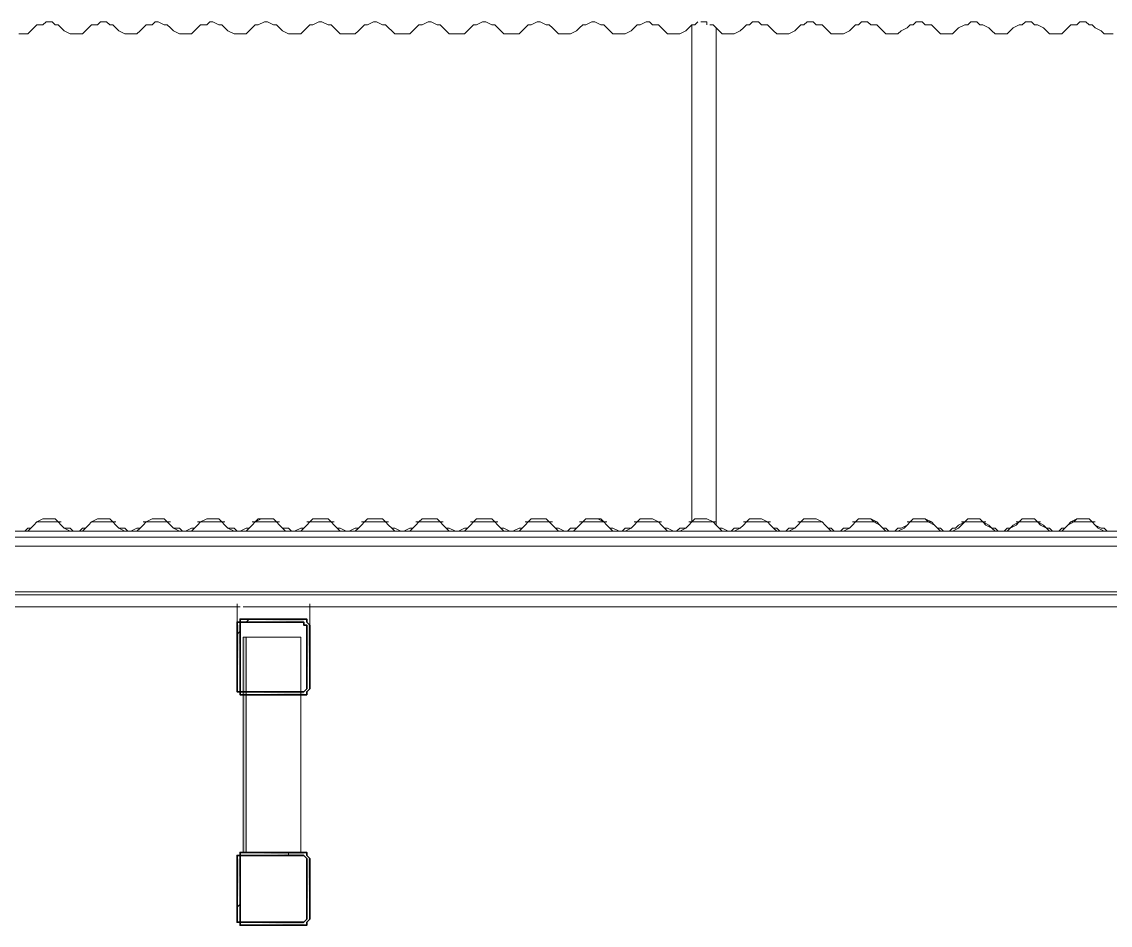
# Model space of a CAD drawing. Extents: x -187 to 52, y -9 to 65.
# Drawn here: x -126.967 to -125.449, y 42.239 to 43.499 of the extents above; entities that cross this region are included whole.
import ezdxf

# ---------------------------------------------------------------- set-up
doc = ezdxf.new("R2010")
doc.units = 0
doc.header["$MEASUREMENT"] = 0
doc.layers.add('PDF4_Geometría', color=7, linetype='Continuous')
doc.layers.add('PDF4_Rellenos sólidos', color=7, linetype='Continuous', true_color=0xffffff)

msp = doc.modelspace()

# ---------------------------------------------------------------- hatches: boundary and pattern name
at = {"layer": 'PDF4_Rellenos sólidos', "transparency": 33554559}
h = msp.add_hatch(color=256, dxfattribs=at)
h.paths.add_polyline_path([(-126.5742, 42.6616), (-126.5742, 42.6658), (-126.6587, 42.6658)])
h.paths.add_polyline_path([(-126.5657, 42.6574), (-126.5699, 42.6574), (-126.5699, 42.5686)])
h.paths.add_polyline_path([(-126.663, 42.6574), (-126.6672, 42.6574), (-126.6672, 42.5686)])
h.paths.add_polyline_path([(-126.5742, 42.5601), (-126.5742, 42.5643), (-126.6587, 42.5643)])
msp.add_hatch(color=256, dxfattribs=at).paths.add_polyline_path([(-126.6587, 42.6404), (-126.6587, 42.3402), (-126.6545, 42.3402), (-126.6545, 42.6404)])
h = msp.add_hatch(color=256, dxfattribs=at)
h.paths.add_polyline_path([(-126.5742, 42.336), (-126.5742, 42.3402), (-126.6587, 42.3402)])
h.paths.add_polyline_path([(-126.5657, 42.3317), (-126.5699, 42.3317), (-126.5699, 42.2471)])
h.paths.add_polyline_path([(-126.663, 42.3317), (-126.6672, 42.3317), (-126.6672, 42.2471)])
h.paths.add_polyline_path([(-126.5742, 42.2387), (-126.5742, 42.2429), (-126.6587, 42.2429)])

# ---------------------------------------------------------------- linework, layer by layer
at = {"layer": 'PDF4_Geometría', "lineweight": 9}
for points in [[(-126.9717, 43.482), (-126.9632, 43.482), (-126.959, 43.482), (-126.9548, 43.4863), (-126.9506, 43.4905), (-126.9463, 43.4947), (-126.9379, 43.4947), (-126.9336, 43.4989), (-126.9252, 43.4989), (-126.9209, 43.4947), (-126.9167, 43.4947), (-126.9125, 43.4905), (-126.9083, 43.4863), (-126.8998, 43.482), (-126.8956, 43.482), (-126.8871, 43.482), (-126.8829, 43.482), (-126.8787, 43.4863), (-126.8744, 43.4905), (-126.8702, 43.4947), (-126.8617, 43.4947), (-126.8575, 43.4989), (-126.8491, 43.4989), (-126.8448, 43.4947), (-126.8406, 43.4947), (-126.8364, 43.4905), (-126.8321, 43.4863), (-126.8237, 43.482), (-126.8195, 43.482), (-126.8152, 43.482), (-126.8068, 43.482), (-126.8025, 43.4863), (-126.7983, 43.4905), (-126.7941, 43.4947), (-126.7856, 43.4947), (-126.7814, 43.4989), (-126.7772, 43.4989), (-126.7687, 43.4947), (-126.7645, 43.4947), (-126.7602, 43.4905), (-126.756, 43.4863), (-126.7476, 43.482), (-126.7433, 43.482), (-126.7391, 43.482), (-126.7306, 43.482), (-126.7264, 43.4863), (-126.7222, 43.4905), (-126.718, 43.4947), (-126.7095, 43.4947), (-126.7053, 43.4989), (-126.701, 43.4989), (-126.6926, 43.4947), (-126.6884, 43.4947), (-126.6841, 43.4905), (-126.6799, 43.4863), (-126.6714, 43.482), (-126.6672, 43.482), (-126.663, 43.482), (-126.6545, 43.482), (-126.6503, 43.4863), (-126.6461, 43.4905), (-126.6418, 43.4947), (-126.6376, 43.4947), (-126.6291, 43.4989), (-126.6249, 43.4989), (-126.6165, 43.4947), (-126.6122, 43.4947), (-126.608, 43.4905), (-126.6038, 43.4863), (-126.5953, 43.482), (-126.5911, 43.482), (-126.5869, 43.482), (-126.5784, 43.482), (-126.5742, 43.4863), (-126.5699, 43.4905), (-126.5657, 43.4947), (-126.5615, 43.4947), (-126.553, 43.4989), (-126.5488, 43.4989), (-126.5403, 43.4947), (-126.5361, 43.4947), (-126.5319, 43.4905), (-126.5276, 43.4863), (-126.5234, 43.482), (-126.515, 43.482), (-126.5107, 43.482), (-126.5023, 43.482), (-126.498, 43.4863), (-126.4938, 43.4905), (-126.4896, 43.4947), (-126.4854, 43.4947), (-126.4769, 43.4989), (-126.4727, 43.4989), (-126.4642, 43.4947), (-126.46, 43.4947), (-126.4558, 43.4905), (-126.4515, 43.4863), (-126.4473, 43.482), (-126.4388, 43.482), (-126.4346, 43.482), (-126.4261, 43.482), (-126.4219, 43.4863), (-126.4177, 43.4905), (-126.4135, 43.4947), (-126.4092, 43.4947), (-126.4008, 43.4989), (-126.3965, 43.4989), (-126.3881, 43.4947), (-126.3839, 43.4947), (-126.3796, 43.4905), (-126.3754, 43.4863), (-126.3712, 43.482), (-126.3627, 43.482), (-126.3585, 43.482), (-126.35, 43.482), (-126.3458, 43.4863), (-126.3416, 43.4905), (-126.3373, 43.4947), (-126.3331, 43.4947), (-126.3246, 43.4989), (-126.3204, 43.4989), (-126.312, 43.4947), (-126.3077, 43.4947), (-126.3035, 43.4905), (-126.2993, 43.4863), (-126.295, 43.482), (-126.2866, 43.482), (-126.2824, 43.482), (-126.2739, 43.482), (-126.2697, 43.4863), (-126.2654, 43.4905), (-126.2612, 43.4947), (-126.257, 43.4947), (-126.2485, 43.4989), (-126.2443, 43.4989), (-126.2358, 43.4947), (-126.2316, 43.4947), (-126.2274, 43.4905), (-126.2232, 43.4863), (-126.2189, 43.482), (-126.2105, 43.482), (-126.2062, 43.482), (-126.202, 43.482), (-126.1935, 43.4863), (-126.1893, 43.4905), (-126.1851, 43.4947), (-126.1809, 43.4947), (-126.1724, 43.4989), (-126.1682, 43.4989), (-126.1597, 43.4947), (-126.1555, 43.4947), (-126.1513, 43.4905), (-126.147, 43.4863), (-126.1428, 43.482), (-126.1343, 43.482), (-126.1301, 43.482), (-126.1259, 43.482), (-126.1174, 43.4863), (-126.1132, 43.4905), (-126.109, 43.4947), (-126.1047, 43.4947), (-126.0963, 43.4989), (-126.092, 43.4989), (-126.0878, 43.4947), (-126.0794, 43.4947), (-126.0751, 43.4905), (-126.0709, 43.4863), (-126.0667, 43.482), (-126.0582, 43.482), (-126.054, 43.482), (-126.0498, 43.482), (-126.0413, 43.4863), (-126.0371, 43.4905), (-126.0328, 43.4947)], [(-126.0328, 42.8012), (-126.0328, 43.4947), (-126.0286, 43.4947), (-126.0244, 43.4989)], [(-126.0202, 43.4989), (-126.0159, 43.4989), (-126.0117, 43.4989), (-126.0117, 43.4947)], [(-126.0075, 43.4947), (-126.0032, 43.4947), (-125.999, 43.4905), (-125.9948, 43.4863), (-125.9906, 43.482), (-125.9821, 43.482), (-125.9779, 43.482), (-125.9736, 43.482), (-125.9652, 43.4863), (-125.9609, 43.4905), (-125.9567, 43.4947), (-125.9525, 43.4947), (-125.9483, 43.4989), (-125.9398, 43.4989), (-125.9356, 43.4947), (-125.9271, 43.4947), (-125.9229, 43.4905), (-125.9187, 43.4863), (-125.9144, 43.482), (-125.9102, 43.482), (-125.9017, 43.482), (-125.8975, 43.482), (-125.8891, 43.4863), (-125.8848, 43.4905), (-125.8806, 43.4947), (-125.8764, 43.4947), (-125.8721, 43.4989), (-125.8637, 43.4989), (-125.8595, 43.4947), (-125.851, 43.4947), (-125.8468, 43.4905), (-125.8425, 43.4863), (-125.8383, 43.482), (-125.8341, 43.482), (-125.8256, 43.482), (-125.8214, 43.482), (-125.8129, 43.4863), (-125.8087, 43.4905), (-125.8045, 43.4947), (-125.8002, 43.4947), (-125.796, 43.4989), (-125.7876, 43.4989), (-125.7833, 43.4947), (-125.7749, 43.4947), (-125.7706, 43.4905), (-125.7664, 43.4863), (-125.7622, 43.482), (-125.758, 43.482), (-125.7495, 43.482), (-125.7453, 43.482), (-125.741, 43.4863), (-125.7326, 43.4905), (-125.7283, 43.4947), (-125.7241, 43.4947), (-125.7199, 43.4989), (-125.7114, 43.4989), (-125.7072, 43.4947), (-125.6987, 43.4947), (-125.6945, 43.4905), (-125.6903, 43.4863), (-125.6861, 43.482), (-125.6818, 43.482), (-125.6734, 43.482), (-125.6691, 43.482), (-125.6649, 43.4863), (-125.6607, 43.4905), (-125.6522, 43.4947), (-125.648, 43.4947), (-125.6438, 43.4989), (-125.6353, 43.4989), (-125.6311, 43.4947), (-125.6269, 43.4947), (-125.6184, 43.4905), (-125.6142, 43.4863), (-125.6099, 43.482), (-125.6057, 43.482), (-125.5972, 43.482), (-125.593, 43.482), (-125.5888, 43.4863), (-125.5846, 43.4905), (-125.5761, 43.4947), (-125.5719, 43.4947), (-125.5676, 43.4989), (-125.5592, 43.4989), (-125.555, 43.4947), (-125.5507, 43.4947), (-125.5423, 43.4905), (-125.538, 43.4863), (-125.5338, 43.482), (-125.5296, 43.482), (-125.5211, 43.482), (-125.5169, 43.482), (-125.5127, 43.4863), (-125.5084, 43.4905), (-125.5042, 43.4947), (-125.4957, 43.4947), (-125.4915, 43.4989), (-125.4831, 43.4989), (-125.4788, 43.4947), (-125.4746, 43.4947), (-125.4704, 43.4905), (-125.4619, 43.4863), (-125.4577, 43.482), (-125.4535, 43.482), (-125.445, 43.482)], [(-125.999, 42.7969), (-125.999, 43.4905)], [(-126.9463, 42.8012), (-126.9125, 42.8012)], [(-126.8702, 42.8012), (-126.8364, 42.8012)], [(-126.7983, 42.8012), (-126.7602, 42.8012)], [(-126.7222, 42.8012), (-126.6841, 42.8012)], [(-126.6461, 42.8012), (-126.608, 42.8012)], [(-126.5699, 42.8012), (-126.5319, 42.8012)], [(-126.4938, 42.8012), (-126.4558, 42.8012)], [(-126.4177, 42.8012), (-126.3796, 42.8012)], [(-126.3416, 42.8012), (-126.3035, 42.8012)], [(-126.2654, 42.8012), (-126.2274, 42.8012)], [(-126.1893, 42.8012), (-126.1513, 42.8012)], [(-126.1132, 42.8012), (-126.0751, 42.8012)], [(-126.0371, 42.8012), (-125.999, 42.8012)], [(-125.9609, 42.8012), (-125.9229, 42.8012)], [(-125.8848, 42.8012), (-125.851, 42.8012)], [(-125.8087, 42.8012), (-125.7749, 42.8012)], [(-125.7326, 42.8012), (-125.6987, 42.8012)], [(-125.6565, 42.8012), (-125.6226, 42.8012)], [(-125.5803, 42.8012), (-125.5465, 42.8012)], [(-125.5042, 42.8012), (-125.4704, 42.8012)], [(-124.1213, 42.7885), (-132.1523, 42.7885), (-132.1523, 42.78), (-132.1523, 42.7758), (-132.1523, 42.7715), (-132.1523, 42.7673), (-124.1213, 42.7673), (-124.1213, 42.7039), (-124.1213, 42.6997), (-132.1523, 42.6997)], [(-126.9632, 42.7885), (-126.8998, 42.7885)], [(-126.8871, 42.7885), (-126.8237, 42.7885)], [(-126.811, 42.7885), (-126.7476, 42.7885)], [(-126.7349, 42.7885), (-126.6714, 42.7885)], [(-126.6587, 42.7885), (-126.5953, 42.7885)], [(-126.5826, 42.7885), (-126.5192, 42.7885)], [(-126.5065, 42.7885), (-126.4431, 42.7885)], [(-126.4304, 42.7885), (-126.3669, 42.7885)], [(-126.3543, 42.7885), (-126.2908, 42.7885)], [(-126.2781, 42.7885), (-126.2147, 42.7885)], [(-126.202, 42.7885), (-126.1386, 42.7885)], [(-126.1259, 42.7885), (-126.0624, 42.7885)], [(-126.0498, 42.7885), (-125.9863, 42.7885)], [(-125.9736, 42.7885), (-125.9102, 42.7885)], [(-125.8975, 42.7885), (-125.8341, 42.7885)], [(-125.8256, 42.7885), (-125.758, 42.7885)], [(-125.7495, 42.7885), (-125.6818, 42.7885)], [(-125.6734, 42.7885), (-125.6057, 42.7885)], [(-125.5972, 42.7885), (-125.5296, 42.7885)], [(-125.5211, 42.7885), (-125.4535, 42.7885)], [(-132.1523, 42.78), (-124.1213, 42.78)], [(-126.663, 42.6827), (-129.3231, 42.6827), (-129.4076, 42.6827), (-132.0677, 42.6827), (-132.1523, 42.6827), (-132.1523, 42.687), (-132.1523, 42.6912), (-132.1523, 42.6954), (-132.1523, 42.6997), (-132.1523, 42.7039), (-132.1523, 42.7715)], [(-124.1213, 42.7039), (-132.1523, 42.7039), (-132.1523, 42.7081), (-132.1523, 42.7123), (-132.1523, 42.7166)], [(-124.1213, 42.6954), (-124.1213, 42.6912), (-124.1213, 42.687), (-124.1213, 42.6827), (-124.134, 42.6827), (-124.2186, 42.6827), (-126.5742, 42.6827), (-126.6587, 42.6827)], [(-126.6672, 42.687), (-126.6672, 42.6574)], [(-126.5657, 42.6574), (-126.5657, 42.687)], [(-126.6545, 42.6616), (-126.6503, 42.6658)], [(-126.6672, 42.6447), (-126.663, 42.6489)], [(-126.6545, 42.6404), (-126.6503, 42.6404), (-126.6545, 42.6404), (-126.6587, 42.6404), (-126.6587, 42.3402), (-126.6545, 42.3402), (-126.6545, 42.6404), (-126.6545, 42.3402)], [(-126.5784, 42.3402), (-126.5784, 42.6404), (-126.5826, 42.6404), (-126.6503, 42.6404)], [(-126.5784, 42.6404), (-126.5826, 42.6404)], [(-126.5784, 42.3529), (-126.5784, 42.3571)], [(-126.5826, 42.3402), (-126.6503, 42.3402)], [(-126.5953, 42.336), (-126.5953, 42.3402)], [(-126.6672, 42.2641), (-126.663, 42.2683)]]:
    msp.add_lwpolyline(points, dxfattribs=at)
at = {"layer": 'PDF4_Geometría', "lineweight": 18}
for points in [[(-126.9717, 42.7885), (-126.9632, 42.7885), (-126.959, 42.7927), (-126.9548, 42.7927), (-126.9506, 42.7969), (-126.9463, 42.8012), (-126.9379, 42.8054), (-126.9336, 42.8054), (-126.9252, 42.8054), (-126.9209, 42.8054), (-126.9167, 42.8012), (-126.9125, 42.7969), (-126.9083, 42.7927), (-126.8998, 42.7885), (-126.8956, 42.7885), (-126.8871, 42.7885), (-126.8829, 42.7885), (-126.8787, 42.7927), (-126.8744, 42.7969), (-126.8787, 42.7927), (-126.8829, 42.7927), (-126.8871, 42.7885), (-126.8956, 42.7885), (-126.8998, 42.7927), (-126.9083, 42.7927), (-126.9125, 42.7969), (-126.9167, 42.8012), (-126.9209, 42.8054), (-126.9252, 42.8054), (-126.9336, 42.8054), (-126.9379, 42.8054), (-126.9463, 42.8012), (-126.9506, 42.7969), (-126.9548, 42.7927), (-126.959, 42.7885), (-126.9632, 42.7885), (-126.9717, 42.7885)], [(-126.4811, 42.8054), (-126.4854, 42.8054), (-126.4896, 42.8012), (-126.4938, 42.7969), (-126.498, 42.7927), (-126.5023, 42.7885), (-126.5107, 42.7885), (-126.515, 42.7885), (-126.5234, 42.7885), (-126.5276, 42.7927), (-126.5319, 42.7969), (-126.5276, 42.7927), (-126.5234, 42.7927), (-126.515, 42.7885), (-126.5107, 42.7885), (-126.5023, 42.7927), (-126.498, 42.7927), (-126.4938, 42.7969), (-126.4896, 42.8012), (-126.4854, 42.8054), (-126.4769, 42.8054), (-126.4727, 42.8054), (-126.4642, 42.8054), (-126.46, 42.8012), (-126.4558, 42.7969), (-126.4515, 42.7927), (-126.4473, 42.7927), (-126.4388, 42.7885), (-126.4346, 42.7885), (-126.4261, 42.7927), (-126.4219, 42.7927), (-126.4177, 42.7969), (-126.4135, 42.8012), (-126.4092, 42.8054), (-126.4008, 42.8054), (-126.3965, 42.8054), (-126.3881, 42.8054), (-126.3839, 42.8012), (-126.3796, 42.7969), (-126.3754, 42.7927), (-126.3712, 42.7927), (-126.3627, 42.7885), (-126.3585, 42.7885), (-126.35, 42.7927), (-126.3458, 42.7927), (-126.3416, 42.7969), (-126.3373, 42.8012), (-126.3331, 42.8054), (-126.3246, 42.8054), (-126.3204, 42.8054), (-126.312, 42.8054), (-126.3077, 42.8012), (-126.3035, 42.7969), (-126.2993, 42.7927), (-126.295, 42.7927), (-126.2866, 42.7885), (-126.2824, 42.7885), (-126.2739, 42.7927), (-126.2697, 42.7927), (-126.2654, 42.7969), (-126.2612, 42.8012), (-126.257, 42.8054), (-126.2485, 42.8054), (-126.2443, 42.8054), (-126.2358, 42.8054), (-126.2316, 42.8012), (-126.2274, 42.7969), (-126.2316, 42.8012), (-126.2358, 42.8054), (-126.2443, 42.8054), (-126.2485, 42.8054), (-126.257, 42.8054), (-126.2612, 42.8012), (-126.2654, 42.7969), (-126.2697, 42.7927), (-126.2739, 42.7885), (-126.2824, 42.7885), (-126.2866, 42.7885), (-126.295, 42.7885), (-126.2993, 42.7927), (-126.3035, 42.7969), (-126.3077, 42.8012), (-126.312, 42.8054), (-126.3204, 42.8054), (-126.3246, 42.8054), (-126.3331, 42.8054), (-126.3373, 42.8012), (-126.3416, 42.7969), (-126.3458, 42.7927), (-126.35, 42.7885), (-126.3585, 42.7885), (-126.3627, 42.7885), (-126.3712, 42.7885), (-126.3754, 42.7927), (-126.3796, 42.7969), (-126.3839, 42.8012), (-126.3881, 42.8054), (-126.3965, 42.8054), (-126.4008, 42.8054), (-126.4092, 42.8054), (-126.4135, 42.8012), (-126.4177, 42.7969), (-126.4219, 42.7927), (-126.4261, 42.7885), (-126.4346, 42.7885), (-126.4388, 42.7885), (-126.4473, 42.7885), (-126.4515, 42.7927), (-126.4558, 42.7969), (-126.46, 42.8012), (-126.4642, 42.8054), (-126.4727, 42.8054), (-126.4769, 42.8054)], [(-126.0244, 42.8054), (-126.0286, 42.8054), (-126.0328, 42.8012), (-126.0286, 42.8054), (-126.0202, 42.8054), (-126.0159, 42.8054), (-126.0117, 42.8054), (-126.0032, 42.8012), (-125.999, 42.7969), (-126.0032, 42.8012), (-126.0117, 42.8054), (-126.0159, 42.8054), (-126.0202, 42.8054), (-126.0244, 42.8054), (-126.0286, 42.8054), (-126.0328, 42.8012), (-126.0371, 42.7969), (-126.0413, 42.7927), (-126.0498, 42.7885), (-126.054, 42.7885), (-126.0582, 42.7885), (-126.0667, 42.7885), (-126.0709, 42.7927), (-126.0751, 42.7969), (-126.0794, 42.8012), (-126.0878, 42.8054), (-126.092, 42.8054), (-126.0963, 42.8054), (-126.1047, 42.8054), (-126.109, 42.8012), (-126.1132, 42.7969), (-126.109, 42.8012), (-126.1047, 42.8054), (-126.0963, 42.8054), (-126.092, 42.8054), (-126.0878, 42.8054), (-126.0794, 42.8012), (-126.0751, 42.7969), (-126.0709, 42.7927), (-126.0667, 42.7927), (-126.0582, 42.7885), (-126.054, 42.7885), (-126.0498, 42.7927), (-126.0413, 42.7927), (-126.0371, 42.7969), (-126.0328, 42.8012), (-126.0286, 42.8054), (-126.0244, 42.8054), (-126.0159, 42.8054), (-126.0117, 42.8054), (-126.0032, 42.8012), (-125.999, 42.7969), (-125.9948, 42.7927), (-125.9906, 42.7927), (-125.9821, 42.7885), (-125.9779, 42.7885), (-125.9736, 42.7927), (-125.9652, 42.7927), (-125.9609, 42.7969), (-125.9567, 42.8012), (-125.9525, 42.8054), (-125.9483, 42.8054), (-125.9398, 42.8054), (-125.9356, 42.8054), (-125.9271, 42.8012), (-125.9229, 42.7969), (-125.9187, 42.7927), (-125.9144, 42.7927), (-125.9102, 42.7885), (-125.9017, 42.7885), (-125.8975, 42.7927), (-125.8891, 42.7927), (-125.8848, 42.7969), (-125.8806, 42.8012), (-125.8764, 42.8054), (-125.8721, 42.8054), (-125.8637, 42.8054), (-125.8595, 42.8054), (-125.851, 42.8012), (-125.8468, 42.7969), (-125.8425, 42.7927), (-125.8383, 42.7885), (-125.8341, 42.7885), (-125.8256, 42.7885), (-125.8214, 42.7885), (-125.8129, 42.7927), (-125.8087, 42.7969), (-125.8129, 42.7927), (-125.8214, 42.7927), (-125.8256, 42.7885), (-125.8341, 42.7885), (-125.8383, 42.7927), (-125.8425, 42.7927), (-125.8468, 42.7969), (-125.851, 42.8012), (-125.8595, 42.8054), (-125.8637, 42.8054), (-125.8721, 42.8054), (-125.8764, 42.8054), (-125.8806, 42.8012), (-125.8848, 42.7969), (-125.8891, 42.7927), (-125.8975, 42.7885), (-125.9017, 42.7885), (-125.9102, 42.7885), (-125.9144, 42.7885), (-125.9187, 42.7927), (-125.9229, 42.7969), (-125.9271, 42.8012), (-125.9356, 42.8054), (-125.9398, 42.8054), (-125.944, 42.8054), (-125.9525, 42.8054), (-125.9567, 42.8012), (-125.9609, 42.7969), (-125.9652, 42.7927), (-125.9736, 42.7885), (-125.9779, 42.7885), (-125.9821, 42.7885), (-125.9906, 42.7885), (-125.9948, 42.7927), (-125.999, 42.7969), (-126.0032, 42.8012), (-126.0117, 42.8054), (-126.0159, 42.8054), (-126.0202, 42.8054)], [(-125.445, 42.7885), (-125.4535, 42.7885), (-125.4577, 42.7885), (-125.4661, 42.7927), (-125.4704, 42.7969), (-125.4746, 42.8012), (-125.4788, 42.8054), (-125.4831, 42.8054), (-125.4915, 42.8054), (-125.4957, 42.8054), (-125.5, 42.8012), (-125.5084, 42.7969), (-125.5127, 42.7927), (-125.5169, 42.7885), (-125.5211, 42.7885), (-125.5296, 42.7885), (-125.5338, 42.7885), (-125.538, 42.7927), (-125.5465, 42.7969), (-125.5507, 42.8012), (-125.555, 42.8054), (-125.5592, 42.8054), (-125.5676, 42.8054), (-125.5719, 42.8054), (-125.5761, 42.8012), (-125.5803, 42.7969), (-125.5888, 42.7927), (-125.593, 42.7885), (-125.5972, 42.7885), (-125.6057, 42.7885), (-125.6099, 42.7885), (-125.6142, 42.7927), (-125.6226, 42.7969), (-125.6269, 42.8012), (-125.6311, 42.8054), (-125.6353, 42.8054), (-125.6438, 42.8054), (-125.648, 42.8054), (-125.6522, 42.8012), (-125.6565, 42.7969), (-125.6607, 42.7927), (-125.6691, 42.7885), (-125.6734, 42.7885), (-125.6818, 42.7885), (-125.6861, 42.7885), (-125.6903, 42.7927), (-125.6945, 42.7969), (-125.703, 42.8012), (-125.7072, 42.8054), (-125.7114, 42.8054), (-125.7199, 42.8054), (-125.7241, 42.8054), (-125.7283, 42.8012), (-125.7326, 42.7969), (-125.7368, 42.7927), (-125.7453, 42.7885), (-125.7495, 42.7885), (-125.758, 42.7885), (-125.7622, 42.7885), (-125.7664, 42.7927), (-125.7706, 42.7969), (-125.7791, 42.8012), (-125.7833, 42.8054), (-125.7876, 42.8054), (-125.796, 42.8054), (-125.8002, 42.8054), (-125.8045, 42.8012), (-125.8087, 42.7969), (-125.8045, 42.8012), (-125.8002, 42.8054), (-125.796, 42.8054), (-125.7876, 42.8054), (-125.7833, 42.8054), (-125.7749, 42.8012), (-125.7706, 42.7969), (-125.7664, 42.7927), (-125.7622, 42.7927), (-125.758, 42.7885), (-125.7495, 42.7885), (-125.7453, 42.7927), (-125.741, 42.7927), (-125.7326, 42.7969), (-125.7283, 42.8012), (-125.7241, 42.8054), (-125.7199, 42.8054), (-125.7114, 42.8054), (-125.7072, 42.8054), (-125.6987, 42.8012), (-125.6945, 42.7969), (-125.6903, 42.7927), (-125.6861, 42.7927), (-125.6818, 42.7885), (-125.6734, 42.7885), (-125.6691, 42.7927), (-125.6649, 42.7927), (-125.6607, 42.7969), (-125.6522, 42.8012), (-125.648, 42.8054), (-125.6438, 42.8054), (-125.6353, 42.8054), (-125.6311, 42.8054), (-125.6269, 42.8012), (-125.6184, 42.7969), (-125.6142, 42.7927), (-125.6099, 42.7927), (-125.6057, 42.7885), (-125.5972, 42.7885), (-125.593, 42.7927), (-125.5888, 42.7927), (-125.5846, 42.7969), (-125.5761, 42.8012), (-125.5719, 42.8054), (-125.5676, 42.8054), (-125.5592, 42.8054), (-125.555, 42.8054), (-125.5507, 42.8012), (-125.5423, 42.7969), (-125.538, 42.7927), (-125.5338, 42.7927), (-125.5296, 42.7885), (-125.5211, 42.7885), (-125.5169, 42.7927), (-125.5127, 42.7927), (-125.5084, 42.7969), (-125.5042, 42.8012), (-125.4957, 42.8054), (-125.4915, 42.8054), (-125.4831, 42.8054), (-125.4788, 42.8054), (-125.4746, 42.8012), (-125.4704, 42.7969), (-125.4619, 42.7927), (-125.4577, 42.7927), (-125.4535, 42.7885), (-125.445, 42.7885)]]:
    msp.add_lwpolyline(points, dxfattribs=at)
for points in [[(-126.7602, 42.7969), (-126.7645, 42.8012), (-126.7687, 42.8054), (-126.7772, 42.8054), (-126.7814, 42.8054), (-126.7856, 42.8054), (-126.7941, 42.8012), (-126.7983, 42.7969), (-126.8025, 42.7927), (-126.8068, 42.7885), (-126.811, 42.7885), (-126.8195, 42.7885), (-126.8237, 42.7885), (-126.8321, 42.7927), (-126.8364, 42.7969), (-126.8406, 42.8012), (-126.8448, 42.8054), (-126.8491, 42.8054), (-126.8575, 42.8054), (-126.8617, 42.8054), (-126.8702, 42.8012), (-126.8744, 42.7969), (-126.8702, 42.8012), (-126.8617, 42.8054), (-126.8575, 42.8054), (-126.8491, 42.8054), (-126.8448, 42.8054), (-126.8406, 42.8012), (-126.8364, 42.7969), (-126.8321, 42.7927), (-126.8237, 42.7927), (-126.8195, 42.7885), (-126.8152, 42.7885), (-126.8068, 42.7927), (-126.8025, 42.7927), (-126.7983, 42.7969), (-126.7941, 42.8012), (-126.7856, 42.8054), (-126.7814, 42.8054), (-126.7772, 42.8054), (-126.7687, 42.8054), (-126.7645, 42.8012), (-126.7602, 42.7969), (-126.756, 42.7927), (-126.7476, 42.7927), (-126.7433, 42.7885), (-126.7391, 42.7885), (-126.7306, 42.7927), (-126.7264, 42.7927), (-126.7222, 42.7969), (-126.718, 42.8012), (-126.7095, 42.8054), (-126.7053, 42.8054), (-126.701, 42.8054), (-126.6926, 42.8054), (-126.6884, 42.8012), (-126.6841, 42.7969), (-126.6799, 42.7927), (-126.6714, 42.7927), (-126.6672, 42.7885), (-126.663, 42.7885), (-126.6545, 42.7927), (-126.6503, 42.7927), (-126.6461, 42.7969), (-126.6503, 42.7927), (-126.6545, 42.7885), (-126.663, 42.7885), (-126.6672, 42.7885), (-126.6714, 42.7885), (-126.6799, 42.7927), (-126.6841, 42.7969), (-126.6884, 42.8012), (-126.6926, 42.8054), (-126.701, 42.8054), (-126.7053, 42.8054), (-126.7095, 42.8054), (-126.718, 42.8012), (-126.7222, 42.7969), (-126.7264, 42.7927), (-126.7306, 42.7885), (-126.7391, 42.7885), (-126.7433, 42.7885), (-126.7476, 42.7885), (-126.756, 42.7927)], [(-126.5319, 42.7969), (-126.5361, 42.8012), (-126.5403, 42.8054), (-126.5488, 42.8054), (-126.553, 42.8054), (-126.5615, 42.8054), (-126.5657, 42.8012), (-126.5699, 42.7969), (-126.5742, 42.7927), (-126.5784, 42.7885), (-126.5869, 42.7885), (-126.5911, 42.7885), (-126.5995, 42.7885), (-126.6038, 42.7927), (-126.608, 42.7969), (-126.6122, 42.8012), (-126.6165, 42.8054), (-126.6249, 42.8054), (-126.6291, 42.8054), (-126.6334, 42.8054), (-126.6418, 42.8012), (-126.6461, 42.7969), (-126.6418, 42.8012), (-126.6376, 42.8054), (-126.6291, 42.8054), (-126.6249, 42.8054), (-126.6165, 42.8054), (-126.6122, 42.8012), (-126.608, 42.7969), (-126.6038, 42.7927), (-126.5953, 42.7927), (-126.5911, 42.7885), (-126.5869, 42.7885), (-126.5784, 42.7927), (-126.5742, 42.7927), (-126.5699, 42.7969), (-126.5657, 42.8012), (-126.5615, 42.8054), (-126.553, 42.8054), (-126.5488, 42.8054), (-126.5403, 42.8054), (-126.5361, 42.8012)], [(-126.1513, 42.7969), (-126.1555, 42.8012), (-126.1597, 42.8054), (-126.1682, 42.8054), (-126.1724, 42.8054), (-126.1809, 42.8054), (-126.1851, 42.8012), (-126.1893, 42.7969), (-126.1935, 42.7927), (-126.1978, 42.7885), (-126.2062, 42.7885), (-126.2105, 42.7885), (-126.2189, 42.7885), (-126.2232, 42.7927), (-126.2274, 42.7969), (-126.2232, 42.7927), (-126.2189, 42.7927), (-126.2105, 42.7885), (-126.2062, 42.7885), (-126.202, 42.7927), (-126.1935, 42.7927), (-126.1893, 42.7969), (-126.1851, 42.8012), (-126.1809, 42.8054), (-126.1724, 42.8054), (-126.1682, 42.8054), (-126.1639, 42.8054), (-126.1555, 42.8012), (-126.1513, 42.7969), (-126.147, 42.7927), (-126.1428, 42.7885), (-126.1343, 42.7885), (-126.1301, 42.7885), (-126.1259, 42.7885), (-126.1174, 42.7927), (-126.1132, 42.7969), (-126.1174, 42.7927), (-126.1259, 42.7927), (-126.1301, 42.7885), (-126.1343, 42.7885), (-126.1428, 42.7927), (-126.147, 42.7927)]]:
    msp.add_lwpolyline(points, close=True, dxfattribs=at)
at = {"layer": 'PDF4_Geometría', "lineweight": 35}
for points in [[(-126.5657, 42.5686), (-126.5657, 42.6574), (-126.5699, 42.6616), (-126.5699, 42.6658), (-126.5742, 42.6658), (-126.6587, 42.6658), (-126.663, 42.6658), (-126.663, 42.6616), (-126.6672, 42.6616), (-126.6672, 42.6574), (-126.6672, 42.5686), (-126.6672, 42.5643), (-126.663, 42.5643), (-126.663, 42.5601), (-126.6587, 42.5601), (-126.5742, 42.5601), (-126.5699, 42.5601), (-126.5699, 42.5643)], [(-126.663, 42.6574), (-126.663, 42.6616), (-126.6587, 42.6616), (-126.5742, 42.6616), (-126.5742, 42.6574), (-126.5699, 42.6574), (-126.5699, 42.5686), (-126.5742, 42.5643), (-126.6587, 42.5643), (-126.663, 42.5643), (-126.663, 42.5686)], [(-126.5657, 42.2471), (-126.5657, 42.3317), (-126.5699, 42.336), (-126.5699, 42.3402), (-126.5742, 42.3402), (-126.6587, 42.3402), (-126.663, 42.3402), (-126.663, 42.336), (-126.6672, 42.336), (-126.6672, 42.3317), (-126.6672, 42.2471), (-126.6672, 42.2429), (-126.663, 42.2429), (-126.663, 42.2387), (-126.6587, 42.2387), (-126.5742, 42.2387), (-126.5699, 42.2387), (-126.5699, 42.2429)], [(-126.663, 42.3317), (-126.663, 42.336), (-126.6587, 42.336), (-126.5742, 42.336), (-126.5699, 42.3317), (-126.5699, 42.2471), (-126.5742, 42.2429), (-126.6587, 42.2429), (-126.663, 42.2429), (-126.663, 42.2471)]]:
    msp.add_lwpolyline(points, close=True, dxfattribs=at)
at = {"layer": 'PDF4_Geometría', "lineweight": 9}
msp.add_lwpolyline([(-126.5784, 42.6404), (-126.5784, 42.3402)], close=True, dxfattribs=at)

doc.saveas('drawing.dxf')
